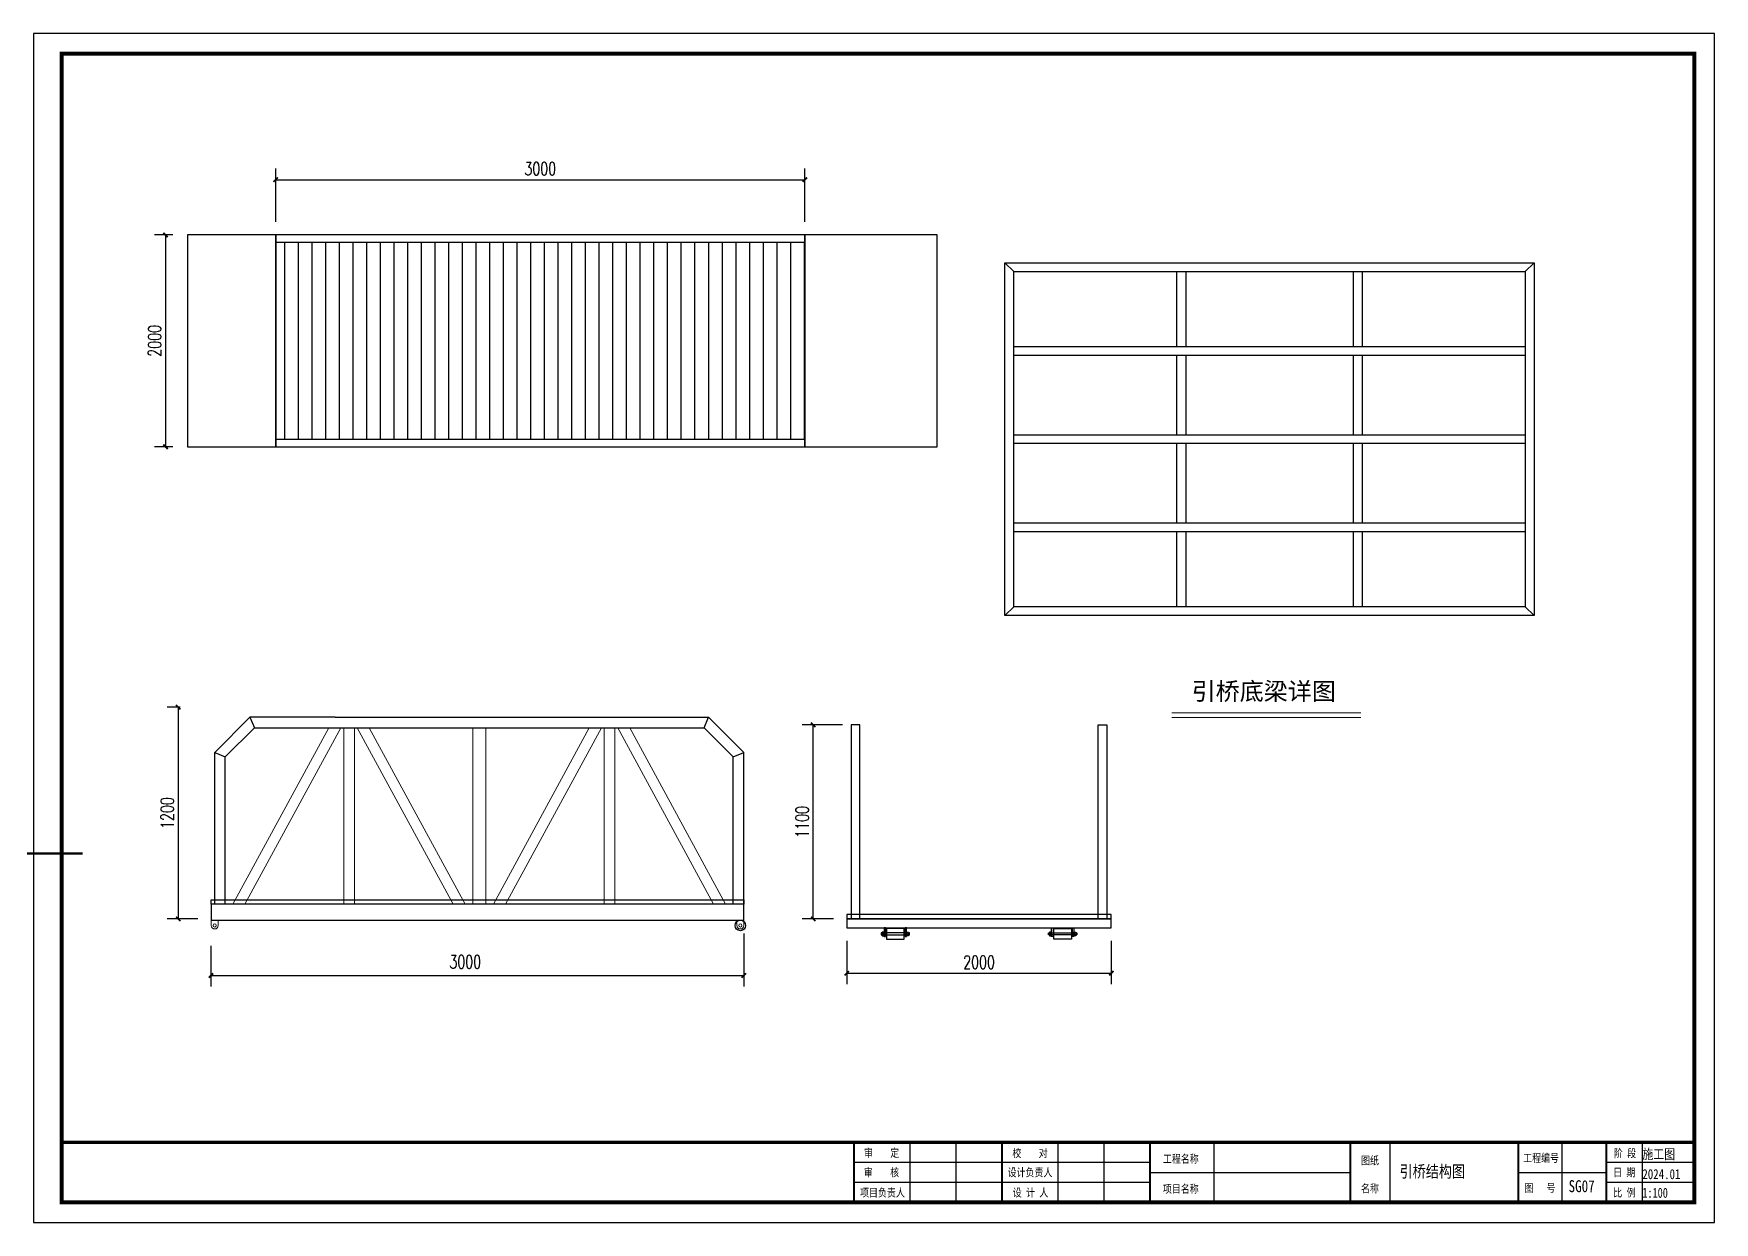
# Model space of a CAD drawing. Extents: x 343640352 to 343860175, y 671810750 to 672046431.
# Drawn here: x 343829530 to 343839059, y 671909833 to 671916572 of the extents above; entities that cross this region are included whole.
import ezdxf

# ---------------------------------------------------------------- set-up
doc = ezdxf.new("R2010")
doc.units = 0
doc.header["$LTSCALE"] = 1000
doc.layers.add('PUB_DIM', color=3, linetype='Continuous')
doc.layers.add('码头标注', color=3, linetype='Continuous', lineweight=13)
doc.styles.add('-宋体', font='', dxfattribs={"width": 0.8})
doc.styles.add('_TCH_DIM', font='SIMPLEX.shx', dxfattribs={"width": 0.7, "bigfont": 'GBCBIG.shx'})
doc.styles.add('_TCH_DIM_T3', font='SIMPLEX.shx', dxfattribs={"width": 0.7058823529411765, "bigfont": 'hztxt.shx'})
doc.styles.get("Standard").update_dxf_attribs({"font": ''})
doc.styles.add('图框', font='')
doc.styles.add('黑体', font='simhei.ttf', dxfattribs={"width": 0.8})
doc.styles.get('-宋体').set_extended_font_data('SimSun')
doc.styles.get('Standard').set_extended_font_data('SimSun')
doc.styles.get('图框').set_extended_font_data('SimSun')
doc.linetypes.add('444', pattern='A,4.5,[145,nf-AAA.SHX,S=1,R=0,X=0,Y=0],4.5,-0.5,[146,nf-AAA.SHX,S=1,R=0,X=0,Y=0],-0.5', length=10)
doc.dimstyles.new('_TCH_ARCH&&25', dxfattribs={"dimtxt": 74.375, "dimasz": 25, "dimexe": 62.5, "dimexo": 75, "dimgap": 25, "dimtad": 1, "dimdec": 0, "dimzin": 0, "dimdsep": 46, "dimtxsty": '_TCH_DIM_T3', "dimblk": 'ARCHTICK', "dimcen": 0.09, "dimclrt": 7, "dimazin": 2, "dimtfac": 1, "dimtdec": 0, "dimtix": 1, "dimtmove": 2, "dimatfit": 3, "dimfxl": 1, "dimtolj": 1, "dimtzin": 0, "dimarcsym": 0})

# ---------------------------------------------------------------- blocks, each defined once
blk = doc.blocks.new('_ArchTick')
at = {"color": 0, "linetype": 'ByBlock', "const_width": 0.4}
blk.add_lwpolyline([(-0.5, -0.5), (0.5, 0.5)], dxfattribs=at)
blk = doc.blocks.new('*D136')
at = {"layer": 'Defpoints', "color": 0, "transparency": 16777216}
for p in [(343833556.9178702, 671911546.7068529), (343830535.8152572, 671911476.1617632), (343833556.9178702, 671911233.1673021)]:
    blk.add_point(p, dxfattribs=at)
at = {"layer": 'PUB_DIM', "color": 0, "lineweight": -2, "transparency": 16777216}
for p, q in [((343833556.9178702, 671911471.7068529), (343833556.9178702, 671911170.6673021)), ((343830535.8152572, 671911401.1617632), (343830535.8152572, 671911170.6673021)), ((343830535.8152572, 671911233.1673021), (343833556.9178702, 671911233.1673021))]:
    blk.add_line(p, q, dxfattribs=at)
at = {"layer": 'PUB_DIM', "color": 0, "lineweight": -2, "transparency": 16777216, "xscale": 25, "yscale": 25, "zscale": 25, "rotation": 180}
blk.add_blockref('_ArchTick', (343830535.8152572, 671911233.1673021), dxfattribs=at)
at = {"layer": 'PUB_DIM', "color": 0, "lineweight": -2, "transparency": 16777216, "xscale": 25, "yscale": 25, "zscale": 25}
blk.add_blockref('_ArchTick', (343833556.9178702, 671911233.1673021), dxfattribs=at)
at = {"layer": 'PUB_DIM', "color": 7, "transparency": 16777216, "insert": (343831977.5317787, 671911310.680975), "char_height": 74.375, "attachment_point": 5, "style": '_TCH_DIM_T3'}
blk.add_mtext('\\A1;3000', dxfattribs=at)
blk = doc.blocks.new('*D137')
at = {"layer": 'Defpoints', "color": 0, "transparency": 16777216}
for p in [(343830436.9178703, 671912753.7749894), (343830349.9738435, 671911553.7749894), (343830536.9178703, 671911553.7749894)]:
    blk.add_point(p, dxfattribs=at)
at = {"layer": 'PUB_DIM', "color": 0, "lineweight": -2, "transparency": 16777216}
for p, q in [((343830361.9178703, 671912753.7749894), (343830287.4738435, 671912753.7749894)), ((343830349.9738435, 671912753.7749894), (343830349.9738435, 671911553.7749894)), ((343830461.9178703, 671911553.7749894), (343830287.4738435, 671911553.7749894))]:
    blk.add_line(p, q, dxfattribs=at)
at = {"layer": 'PUB_DIM', "color": 0, "lineweight": -2, "transparency": 16777216, "xscale": 25, "yscale": 25, "zscale": 25}
for p, rotation in [((343830349.9738435, 671912753.7749894), 90), ((343830349.9738435, 671911553.7749894), 270)]:
    blk.add_blockref('_ArchTick', p, dxfattribs=dict(at, rotation=rotation))
at = {"layer": 'PUB_DIM', "color": 7, "transparency": 16777216, "insert": (343830287.7863436, 671912153.7749891), "char_height": 74.375, "attachment_point": 5, "rotation": 90, "style": '_TCH_DIM_T3'}
blk.add_mtext('\\A1;1200', dxfattribs=at)
blk = doc.blocks.new('*D138')
at = {"layer": 'Defpoints', "color": 0, "transparency": 16777216}
for p in [(343834140.2127899, 671911503.7749891), (343835640.2127899, 671911503.7749891), (343835640.2127899, 671911245.8712435)]:
    blk.add_point(p, dxfattribs=at)
at = {"layer": 'PUB_DIM', "color": 0, "lineweight": -2, "transparency": 16777216}
for p, q in [((343834140.2127899, 671911428.7749891), (343834140.2127899, 671911183.3712435)), ((343835640.2127899, 671911428.7749891), (343835640.2127899, 671911183.3712435)), ((343834140.2127899, 671911245.8712435), (343835640.2127899, 671911245.8712435))]:
    blk.add_line(p, q, dxfattribs=at)
at = {"layer": 'PUB_DIM', "color": 0, "lineweight": -2, "transparency": 16777216, "xscale": 25, "yscale": 25, "zscale": 25, "rotation": 180}
blk.add_blockref('_ArchTick', (343834140.2127899, 671911245.8712435), dxfattribs=at)
at = {"layer": 'PUB_DIM', "color": 0, "lineweight": -2, "transparency": 16777216, "xscale": 25, "yscale": 25, "zscale": 25}
blk.add_blockref('_ArchTick', (343835640.2127899, 671911245.8712435), dxfattribs=at)
at = {"layer": 'PUB_DIM', "color": 7, "transparency": 16777216, "insert": (343834890.2127899, 671911308.0587435), "char_height": 74.375, "attachment_point": 5, "style": '_TCH_DIM_T3'}
blk.add_mtext('\\A1;2000', dxfattribs=at)
blk = doc.blocks.new('*D139')
at = {"layer": 'Defpoints', "color": 0, "transparency": 16777216}
for p in [(343833949.951656, 671912653.7749894), (343834190.21279, 671912653.7749894), (343834140.21279, 671911553.7749894)]:
    blk.add_point(p, dxfattribs=at)
at = {"layer": 'PUB_DIM', "color": 0, "lineweight": -2, "transparency": 16777216}
for p, q in [((343834115.21279, 671912653.7749894), (343833887.451656, 671912653.7749894)), ((343833949.951656, 671911553.7749894), (343833949.951656, 671912653.7749894)), ((343834065.21279, 671911553.7749894), (343833887.451656, 671911553.7749894))]:
    blk.add_line(p, q, dxfattribs=at)
at = {"layer": 'PUB_DIM', "color": 0, "lineweight": -2, "transparency": 16777216, "xscale": 25, "yscale": 25, "zscale": 25}
for p, rotation in [((343833949.951656, 671912653.7749894), 90), ((343833949.951656, 671911553.7749894), 270)]:
    blk.add_blockref('_ArchTick', p, dxfattribs=dict(at, rotation=rotation))
at = {"layer": 'PUB_DIM', "color": 7, "transparency": 16777216, "insert": (343833887.7641562, 671912103.7749891), "char_height": 74.375, "attachment_point": 5, "rotation": 90, "style": '_TCH_DIM_T3'}
blk.add_mtext('\\A1;1100', dxfattribs=at)
blk = doc.blocks.new('qqqyyy')
at = {"lineweight": 15}
blk.add_lwpolyline([(0, -20), (0, -20, 0.4142135623730951), (20, 0), (20, 30), (-20, 30), (-20, 0, 0.4142135623730951)], format="xyb", close=True, dxfattribs=at)
blk.add_circle((0, 0), 9, dxfattribs=at)
blk = doc.blocks.new('*D141')
at = {"layer": 'Defpoints', "color": 0, "transparency": 16777216}
for p in [(343833902.6802666, 671915743.8987508), (343830902.6802666, 671915430.4253049), (343833902.6802666, 671915430.4253049)]:
    blk.add_point(p, dxfattribs=at)
at = {"layer": 'PUB_DIM', "color": 0, "lineweight": -2, "transparency": 16777216}
for p, q in [((343830902.6802666, 671915505.4253049), (343830902.6802666, 671915806.3987508)), ((343833902.6802666, 671915505.4253049), (343833902.6802666, 671915806.3987508)), ((343830902.6802666, 671915743.8987508), (343833902.6802666, 671915743.8987508))]:
    blk.add_line(p, q, dxfattribs=at)
at = {"layer": 'PUB_DIM', "color": 0, "lineweight": -2, "transparency": 16777216, "xscale": 25, "yscale": 25, "zscale": 25, "rotation": 180}
blk.add_blockref('_ArchTick', (343830902.6802666, 671915743.8987508), dxfattribs=at)
at = {"layer": 'PUB_DIM', "color": 0, "lineweight": -2, "transparency": 16777216, "xscale": 25, "yscale": 25, "zscale": 25}
blk.add_blockref('_ArchTick', (343833902.6802666, 671915743.8987508), dxfattribs=at)
at = {"layer": 'PUB_DIM', "color": 7, "transparency": 16777216, "insert": (343832402.6802666, 671915806.0862508), "char_height": 74.375, "attachment_point": 5, "style": '_TCH_DIM_T3'}
blk.add_mtext('\\A1;3000', dxfattribs=at)
blk = doc.blocks.new('*D140')
at = {"layer": 'Defpoints', "color": 0, "transparency": 16777216}
for p in [(343830393.757306, 671915430.4253051), (343830278.3305566, 671914230.4253051), (343830393.757306, 671914230.4253051)]:
    blk.add_point(p, dxfattribs=at)
at = {"layer": 'PUB_DIM', "color": 0, "lineweight": -2, "transparency": 16777216}
for p, q in [((343830318.757306, 671915430.4253051), (343830215.8305566, 671915430.4253051)), ((343830278.3305566, 671915430.4253051), (343830278.3305566, 671914230.4253051)), ((343830318.757306, 671914230.4253051), (343830215.8305566, 671914230.4253051))]:
    blk.add_line(p, q, dxfattribs=at)
at = {"layer": 'PUB_DIM', "color": 0, "lineweight": -2, "transparency": 16777216, "xscale": 25, "yscale": 25, "zscale": 25}
for p, rotation in [((343830278.3305566, 671915430.4253051), 90), ((343830278.3305566, 671914230.4253051), 270)]:
    blk.add_blockref('_ArchTick', p, dxfattribs=dict(at, rotation=rotation))
at = {"layer": 'PUB_DIM', "color": 7, "transparency": 16777216, "insert": (343830216.1430568, 671914830.4253049), "char_height": 74.375, "attachment_point": 5, "rotation": 90, "style": '_TCH_DIM_T3'}
blk.add_mtext('\\A1;2000', dxfattribs=at)
blk = doc.blocks.new('$TITLEBLK$00000187')
for p, q in [((-196, 0), (-196, 15)), ((-184.5, 0), (-184.5, 15)), ((-159, 0), (-159, 15)), ((-147.5, 0), (-147.5, 15)), ((-120, 0), (-120, 15)), ((-76, 0), (-76, 15)), ((-33, 0), (-33, 15)), ((-13, 0), (-13, 15)), ((0, 0), (0, 15)), ((-136, 10), (-210, 10)), ((0, 10), (-22, 10)), ((-136, 5), (-210, 5)), ((-136, 7.5), (-86, 7.5)), ((-44, 7.5), (-22, 7.5)), ((0, 5), (-22, 5))]:
    blk.add_line(p, q)
for points, const_width in [([(-408.0293337530456, 0), (-408.0293337530456, 15), (0, 15)], 0.7999999999999999), ([(-210, 0), (-210, 15)], 0.4999999999999999), ([(-173, 0), (-173, 15)], 0.4999999999999999), ([(-136, 0), (-136, 15)], 0.4999999999999999), ([(-86, 0), (-86, 15)], 0.4999999999999999), ([(-44, 0), (-44, 15)], 0.4999999999999999), ([(-22, 0), (-22, 15)], 0.4999999999999999)]:
    blk.add_lwpolyline(points, dxfattribs=dict(const_width=const_width))
at = {"style": '图框', "width": 0.8}
for s, p in [('审    定', (-207.5313652171753, 11.34340636525303)), ('校    对', (-170.4313747682609, 11.26864936109632)), ('阶 段', (-20.12044315040112, 11.26864936109632)), ('审    核', (-207.5501152174547, 6.480995526537299)), ('设计负责人', (-171.6182431592606, 6.480995526537299)), ('工程名称', (-132.8048416976817, 9.86037203669548)), ('图纸', (-83.3055673521012, 9.458333333022892)), ('工程编号', (-42.78990878909826, 10.08397326059639)), ('日 期', (-20.30807142751291, 6.480995526537299)), ('项目名称', (-132.8048416976817, 2.36037203669548)), ('名称', (-83.3055673521012, 2.459874437190592)), ('图   号', (-42.45865878881887, 2.604806593619287)), ('项目负责人', (-208.4851296972483, 1.416950851678848)), ('设 计 人', (-170.3311969731003, 1.416950851678848)), ('比 例', (-20.26974185882136, 1.416950851678848))]:
    blk.add_text(s, height=2, dxfattribs=at).set_placement(p)
for tag, p in [('审定人', (-193.6776593392715, 10.94936173222959)), ('校对', (-155.5138549692929, 10.91872793715447)), ('审核人', (-193.6776593392715, 6.026439948007464)), ('设计负责人', (-158.6352422549389, 6.230922945775092)), ('项目负责人', (-195.6929099410772, 1.10760869923979)), ('设计人', (-156.4778131246567, 1.175260274671018))]:
    blk.add_attdef(tag, p, '', height=3)
for tag, p, height, style, width in [('阶段', (-12.96257875440642, 10.81137337256223), 2.5, '黑体', 0.8), ('图名', (-73.6671174778603, 6.224973852746189), 3, '-宋体', 0.8), ('日期', (-12.96257875440642, 5.803756828419864), 2.5, '黑体', 0.8), ('图号', (-31.43685245653614, 2.54690870270133), 3, '_TCH_DIM', 0.7), ('比例', (-12.96257875440642, 1.144672860391438), 2.5, '黑体', 0.8)]:
    blk.add_attdef(tag, p, '', height=height, dxfattribs=dict(style=style, width=width))
blk = doc.blocks.new('rgthtyjyuk')
blk.add_lwpolyline([(0, 0), (420, 0), (420, 297), (0, 297)], close=True)
at = {"const_width": 1}
blk.add_lwpolyline([(6.970666246779729, 5), (415, 5), (415, 292), (6.970666246779729, 292)], close=True, dxfattribs=at)
at = {"const_width": 0.8}
blk.add_lwpolyline([(415, 20), (6.970666246779729, 20)], dxfattribs=at)

msp = doc.modelspace()

# ---------------------------------------------------------------- hatches: boundary and pattern name
h = msp.add_hatch()
h.set_pattern_fill('ANSI31', color=32, scale=50, angle=45, style=0)
h.set_pattern_definition([(90, (-138819205.5073629, -2468047562.269743), (-79.375, 0), [])])
h.paths.add_polyline_path([(343830902.6802666, 671915390.4253049), (343833902.6802666, 671915390.4253049), (343833902.6802666, 671915430.4253049), (343833902.6802666, 671914230.4253049), (343833902.6802666, 671914270.4253049), (343830902.6802666, 671914270.4253049)])

# ---------------------------------------------------------------- linework, layer by layer
for p, q in [((343835087.3182603, 671915222.991253), (343835037.3182603, 671915272.991253)), ((343837987.3182603, 671915222.991253), (343838037.3182603, 671915272.991253)), ((343835087.3182603, 671913322.991253), (343835037.3182603, 671913272.991253)), ((343837987.3182603, 671913322.991253), (343838037.3182603, 671913272.991253))]:
    msp.add_line(p, q)
at = {"color": 6}
for p, q in [((343830756.9178702, 671912696.7068529), (343830556.9178702, 671912496.7068529)), ((343831239.7558881, 671912696.7068529), (343830756.9178702, 671912696.7068529)), ((343830756.9178702, 671912696.7068529), (343830781.7706839, 671912636.7068529)), ((343831239.7558881, 671912696.7068529), (343833356.9178702, 671912696.7068529)), ((343833332.0650564, 671912636.7068529), (343833356.9178702, 671912696.7068529)), ((343833356.9178702, 671912696.7068529), (343833556.9178702, 671912496.7068529)), ((343830781.7706839, 671912636.7068529), (343830616.9178702, 671912471.8540392)), ((343830781.7706839, 671912636.7068529), (343833332.0650564, 671912636.7068529)), ((343833332.0650564, 671912636.7068529), (343833496.9178702, 671912471.8540392)), ((343830556.9178702, 671911636.7068529), (343830556.9178702, 671912496.7068529)), ((343830556.9178702, 671912496.7068529), (343830616.9178702, 671912471.8540392)), ((343830616.9178702, 671911636.7068529), (343830616.9178702, 671912471.8540392)), ((343833496.9178702, 671912471.8540392), (343833556.9178702, 671912496.7068529)), ((343833496.9178702, 671911636.7068529), (343833496.9178702, 671912471.8540392)), ((343833556.9178702, 671911636.7068529), (343833556.9178702, 671912496.7068529))]:
    msp.add_line(p, q, dxfattribs=at)
at = {"color": 252, "linetype": '444'}
for points in [[(343830402.6802666, 671914230.4253049), (343830902.6802666, 671914230.4253049), (343830902.6802666, 671915430.4253049), (343830402.6802666, 671915430.4253049)], [(343833902.6802666, 671914230.4253049), (343834652.6802666, 671914230.4253049), (343834652.6802666, 671915430.4253049), (343833902.6802666, 671915430.4253049)]]:
    msp.add_lwpolyline(points, close=True, dxfattribs=at)
for points in [[(343830902.6802666, 671915430.4253049), (343830902.6802666, 671914230.4253049), (343833902.6802666, 671914230.4253049), (343833902.6802666, 671915430.4253049)], [(343830902.6802666, 671915390.4253049), (343833902.6802666, 671915390.4253049), (343833902.6802666, 671914270.4253049), (343830902.6802666, 671914270.4253049)], [(343835037.3182603, 671915272.991253), (343838037.3182603, 671915272.991253), (343838037.3182603, 671913272.991253), (343835037.3182603, 671913272.991253)], [(343835087.3182603, 671915222.991253), (343837987.3182603, 671915222.991253), (343837987.3182603, 671913322.991253), (343835087.3182603, 671913322.991253)], [(343835087.3182603, 671914797.991253), (343837987.3182603, 671914797.991253), (343837987.3182603, 671914747.991253), (343835087.3182603, 671914747.991253)], [(343835087.3182603, 671914297.991253), (343837987.3182603, 671914297.991253), (343837987.3182603, 671914247.991253), (343835087.3182603, 671914247.991253)], [(343835087.3182603, 671913797.991253), (343837987.3182603, 671913797.991253), (343837987.3182603, 671913747.991253), (343835087.3182603, 671913747.991253)], [(343834352.8087214, 671911453.7749891), (343834360.8087214, 671911453.7749891), (343834360.8087214, 671911503.7749891), (343834352.8087214, 671911503.7749891)], [(343834365.8087214, 671911438.7749891), (343834465.8087214, 671911438.7749891), (343834465.8087214, 671911498.7749891), (343834365.8087214, 671911498.7749891)], [(343834470.8087214, 671911453.7749891), (343834478.8087214, 671911453.7749891), (343834478.8087214, 671911503.7749891), (343834470.8087214, 671911503.7749891)], [(343835309.6168579, 671911453.7749891), (343835301.6168579, 671911453.7749891), (343835301.6168579, 671911503.7749891), (343835309.6168579, 671911503.7749891)], [(343835414.6168579, 671911438.7749891), (343835314.6168579, 671911438.7749891), (343835314.6168579, 671911498.7749891), (343835414.6168579, 671911498.7749891)], [(343835427.6168579, 671911453.7749891), (343835419.6168579, 671911453.7749891), (343835419.6168579, 671911503.7749891), (343835427.6168579, 671911503.7749891)]]:
    msp.add_lwpolyline(points, close=True)
at = {"color": 6}
for points in [[(343830902.6802666, 671915390.4253049), (343833902.6802666, 671915390.4253049), (343833902.6802666, 671915430.4253049), (343830902.6802666, 671915430.4253049)], [(343830902.6802666, 671914230.4253049), (343833902.6802666, 671914230.4253049), (343833902.6802666, 671914270.4253049), (343830902.6802666, 671914270.4253049)], [(343834165.2127899, 671911553.7749891), (343834215.2127899, 671911553.7749891), (343834215.2127899, 671912653.7749891), (343834165.2127899, 671912653.7749891)], [(343835615.2127899, 671911553.7749891), (343835565.2127899, 671911553.7749891), (343835565.2127899, 671912653.7749891), (343835615.2127899, 671912653.7749891)], [(343830536.9178702, 671911546.7068529), (343833556.9178702, 671911546.7068529), (343833556.9178702, 671911636.7068529), (343830536.9178702, 671911636.7068529)], [(343834140.2127899, 671911503.7749891), (343835640.2127899, 671911503.7749891), (343835640.2127899, 671911553.7749891), (343834140.2127899, 671911553.7749891)]]:
    msp.add_lwpolyline(points, close=True, dxfattribs=at)
for points in [[(343836012.3182603, 671914797.991253), (343836012.3182603, 671915222.991253), (343836062.3182603, 671915222.991253), (343836062.3182603, 671914797.991253)], [(343837012.3182603, 671914797.991253), (343837012.3182603, 671915222.991253), (343837062.3182603, 671915222.991253), (343837062.3182603, 671914797.991253)], [(343836012.3182603, 671914297.991253), (343836012.3182603, 671914747.991253)], [(343836062.3182603, 671914747.991253), (343836062.3182603, 671914297.991253)], [(343837012.3182603, 671914297.991253), (343837012.3182603, 671914747.991253)], [(343837062.3182603, 671914747.991253), (343837062.3182603, 671914297.991253)], [(343836012.3182603, 671913797.991253), (343836012.3182603, 671914247.991253)], [(343836062.3182603, 671914247.991253), (343836062.3182603, 671913797.991253)], [(343837012.3182603, 671913797.991253), (343837012.3182603, 671914247.991253)], [(343837062.3182603, 671914247.991253), (343837062.3182603, 671913797.991253)], [(343836012.3182603, 671913322.991253), (343836012.3182603, 671913747.991253)], [(343836062.3182603, 671913747.991253), (343836062.3182603, 671913322.991253)], [(343837012.3182603, 671913322.991253), (343837012.3182603, 671913747.991253)], [(343837062.3182603, 671913747.991253), (343837062.3182603, 671913322.991253)]]:
    msp.add_lwpolyline(points)
at = {"color": 6, "lineweight": 20}
for points in [[(343830660.1721687, 671911636.7068529), (343831203.8222189, 671912636.7068529)], [(343830728.4656483, 671911636.7068529), (343831272.1156985, 671912636.7068529)], [(343831908.5576696, 671911636.7068529), (343831364.9076194, 671912636.7068529)], [(343831976.8511493, 671911636.7068529), (343831433.201099, 671912636.7068529)], [(343832136.9845911, 671911636.7068529), (343832680.6346413, 671912636.7068529)], [(343832205.2780707, 671911636.7068529), (343832748.9281209, 671912636.7068529)], [(343833385.370092, 671911636.7068529), (343832841.7200418, 671912636.7068529)], [(343833453.6635717, 671911636.7068529), (343832910.0135214, 671912636.7068529)]]:
    msp.add_lwpolyline(points, dxfattribs=at)
for points in [[(343831348.511659, 671912636.7068529), (343831288.511659, 671912636.7068529), (343831288.511659, 671911636.7068529), (343831348.511659, 671911636.7068529)], [(343832093.7302924, 671912636.7068529), (343832020.1054479, 671912636.7068529), (343832020.1054479, 671911636.7068529), (343832093.7302924, 671911636.7068529)], [(343832765.3240814, 671912636.7068529), (343832825.3240814, 671912636.7068529), (343832825.3240814, 671911636.7068529), (343832765.3240814, 671911636.7068529)]]:
    msp.add_lwpolyline(points, close=True, dxfattribs=at)
at = {"color": 5, "lineweight": 100}
msp.add_lwpolyline([(343822190.5889556, 671911923.5332601), (343829807.1166608, 671911923.5332639)], dxfattribs=at)
at = {"color": 32}
for points in [[(343830536.9178702, 671911662.4120607), (343833556.9178702, 671911662.4120607), (343833556.9178702, 671911636.7068529), (343830536.9178702, 671911636.7068529)], [(343835640.2127899, 671911578.7749891), (343834140.2127899, 671911578.7749891), (343834140.2127899, 671911553.7749891), (343835640.2127899, 671911553.7749891)]]:
    msp.add_lwpolyline(points, close=True, dxfattribs=at)
at = {"color": 5}
for points in [[(343834495.8087214, 671911462.7749891), (343834495.8087214, 671911474.7749891), (343834335.8087214, 671911474.7749891), (343834335.8087214, 671911462.7749891)], [(343834350.8087214, 671911459.2749891), (343834350.8087214, 671911478.2749891), (343834349.8087214, 671911479.2749891), (343834341.8087214, 671911479.2749891), (343834340.8087214, 671911478.2749891), (343834340.8087214, 671911459.2749891), (343834341.8087214, 671911458.2749891), (343834349.8087214, 671911458.2749891)], [(343834350.8087214, 671911463.2749891), (343834350.8087214, 671911474.2749891), (343834340.8087214, 671911474.2749891), (343834340.8087214, 671911463.2749891)], [(343834352.8087214, 671911456.7749891), (343834352.8087214, 671911480.7749891), (343834350.8087214, 671911480.7749891), (343834350.8087214, 671911456.7749891)], [(343834478.8087214, 671911456.7749891), (343834478.8087214, 671911480.7749891), (343834480.8087214, 671911480.7749891), (343834480.8087214, 671911456.7749891)], [(343834480.8087214, 671911459.2749891), (343834480.8087214, 671911478.2749891), (343834481.8087214, 671911479.2749891), (343834489.8087214, 671911479.2749891), (343834490.8087214, 671911478.2749891), (343834490.8087214, 671911459.2749891), (343834489.8087214, 671911458.2749891), (343834481.8087214, 671911458.2749891)], [(343834480.8087214, 671911463.2749891), (343834480.8087214, 671911474.2749891), (343834490.8087214, 671911474.2749891), (343834490.8087214, 671911463.2749891)], [(343835284.6168579, 671911462.7749891), (343835284.6168579, 671911474.7749891), (343835444.6168579, 671911474.7749891), (343835444.6168579, 671911462.7749891)], [(343835299.6168579, 671911459.2749891), (343835299.6168579, 671911478.2749891), (343835298.6168579, 671911479.2749891), (343835290.6168579, 671911479.2749891), (343835289.6168579, 671911478.2749891), (343835289.6168579, 671911459.2749891), (343835290.6168579, 671911458.2749891), (343835298.6168579, 671911458.2749891)], [(343835299.6168579, 671911463.2749891), (343835299.6168579, 671911474.2749891), (343835289.6168579, 671911474.2749891), (343835289.6168579, 671911463.2749891)], [(343835301.6168579, 671911456.7749891), (343835301.6168579, 671911480.7749891), (343835299.6168579, 671911480.7749891), (343835299.6168579, 671911456.7749891)], [(343835427.6168579, 671911456.7749891), (343835427.6168579, 671911480.7749891), (343835429.6168579, 671911480.7749891), (343835429.6168579, 671911456.7749891)], [(343835429.6168579, 671911459.2749891), (343835429.6168579, 671911478.2749891), (343835430.6168579, 671911479.2749891), (343835438.6168579, 671911479.2749891), (343835439.6168579, 671911478.2749891), (343835439.6168579, 671911459.2749891), (343835438.6168579, 671911458.2749891), (343835430.6168579, 671911458.2749891)], [(343835429.6168579, 671911463.2749891), (343835429.6168579, 671911474.2749891), (343835439.6168579, 671911474.2749891), (343835439.6168579, 671911463.2749891)]]:
    msp.add_lwpolyline(points, close=True, dxfattribs=at)
msp.add_circle((343833536.9178702, 671911516.7068529), 30)
at = {"layer": '码头标注', "color": 7}
for points in [[(343835983.6294307, 671912721.5921284), (343837054.2283143, 671912721.5921284)], [(343835983.6294307, 671912695.8500115), (343837054.2283143, 671912695.8500115)]]:
    msp.add_lwpolyline(points, dxfattribs=at)

# ---------------------------------------------------------------- block references
at = {"xscale": 22.68820059531435, "yscale": 22.68820059531435, "zscale": 22.68820059531435}
msp.add_blockref('rgthtyjyuk', (343829530.2123108, 671909833.4929309), dxfattribs=at)
at = {"lineweight": 100}
msp.add_blockref('qqqyyy', (343830556.9178702, 671911516.7068529), dxfattribs=at)
at = {"lineweight": 100, "xscale": -1}
msp.add_blockref('qqqyyy', (343833536.9178702, 671911516.7068529), dxfattribs=at)
ref = msp.add_blockref('$TITLEBLK$00000187', (343838945.8155578, 671909946.9339339), dxfattribs=dict(xscale=22.68820059531435, yscale=22.68820059531435, zscale=22.68820059531435))
ref.add_attrib('图名', '引桥结构图', (343837274.4412192, 671910088.1673894), dxfattribs={"color": 3, "height": 68.06460178594304, "style": '-宋体', "width": 0.8000000000000002})
ref.add_attrib('图号', 'SG07', (343838232.5699432, 671910004.7187095), dxfattribs={"color": 3, "height": 68.06460178594304, "style": '黑体', "width": 0.8})
ref.add_attrib('日期', '2024.01', (343838650.8689501, 671910078.610733), dxfattribs={"color": 3, "height": 56.72050148828586, "style": '黑体', "width": 0.8})
ref.add_attrib('阶段', '施工图', (343838650.8689501, 671910192.2245417), dxfattribs={"color": 3, "height": 56.72050148828586, "style": '黑体', "width": 0.8})
ref.add_attrib('比例', '1:100', (343838650.8689501, 671909972.9045013), dxfattribs={"color": 3, "height": 56.72050148828586, "style": '黑体', "width": 0.75})

# ---------------------------------------------------------------- texts
at = {"layer": '码头标注', "color": 7, "insert": (343836095.2166432, 671912894.1379753), "char_height": 100, "width": 3602.492538750566, "attachment_point": 1, "style": '黑体'}
msp.add_mtext('{\\fSimSun|b0|i0|c134|p2;\\W1;引桥底梁详图}', dxfattribs=at)

# ---------------------------------------------------------------- dimensions: what is measured, and where the dimension line sits
at = {"layer": 'PUB_DIM'}
for base, p1, p2, text, picture, middle in [((343833902.6802666, 671915743.8987508), (343830902.6802666, 671915430.4253049), (343833902.6802666, 671915430.4253049), '3000', '*D141', (343832402.6802666, 671915806.0862508)), ((343835640.2127899, 671911245.8712435), (343834140.2127899, 671911503.7749891), (343835640.2127899, 671911503.7749891), '2000', '*D138', (343834890.2127899, 671911308.0587435))]:
    dim = msp.add_linear_dim(base=base, p1=p1, p2=p2, text=text, dimstyle='_TCH_ARCH&&25', dxfattribs=at)
    dim.commit()
    dim.dimension.update_dxf_attribs({"geometry": picture, "text_midpoint": middle})
dim = msp.add_linear_dim(base=(343830278.3305566, 671914230.4253051), p1=(343830393.7573059, 671915430.4253049), p2=(343830393.7573059, 671914230.4253049), angle=90, text='2000', dimstyle='_TCH_ARCH&&25', dxfattribs=at)
dim.commit()
dim.dimension.update_dxf_attribs({"geometry": '*D140', "text_midpoint": (343830216.1430568, 671914830.4253049)})
for base, p1, p2, picture, middle in [((343830349.9738435, 671911553.7749894), (343830436.9178702, 671912753.7749891), (343830536.9178702, 671911553.7749891), '*D137', (343830287.7863436, 671912153.7749891)), ((343833949.951656, 671912653.7749894), (343834140.2127899, 671911553.7749891), (343834190.2127899, 671912653.7749891), '*D139', (343833887.7641562, 671912103.7749891))]:
    dim = msp.add_linear_dim(base=base, p1=p1, p2=p2, angle=90, dimstyle='_TCH_ARCH&&25', dxfattribs=at)
    dim.commit()
    dim.dimension.update_dxf_attribs({"geometry": picture, "text_midpoint": middle})
dim = msp.add_linear_dim(base=(343833556.9178702, 671911233.1673021), p1=(343830535.8152572, 671911476.1617632), p2=(343833556.9178702, 671911546.7068529), text='3000', dimstyle='_TCH_ARCH&&25', dxfattribs=at)
dim.commit()
dim.dimension.update_dxf_attribs({"geometry": '*D136', "text_midpoint": (343831977.5317787, 671911310.680975), "dimtype": 160})

doc.saveas('drawing.dxf')
